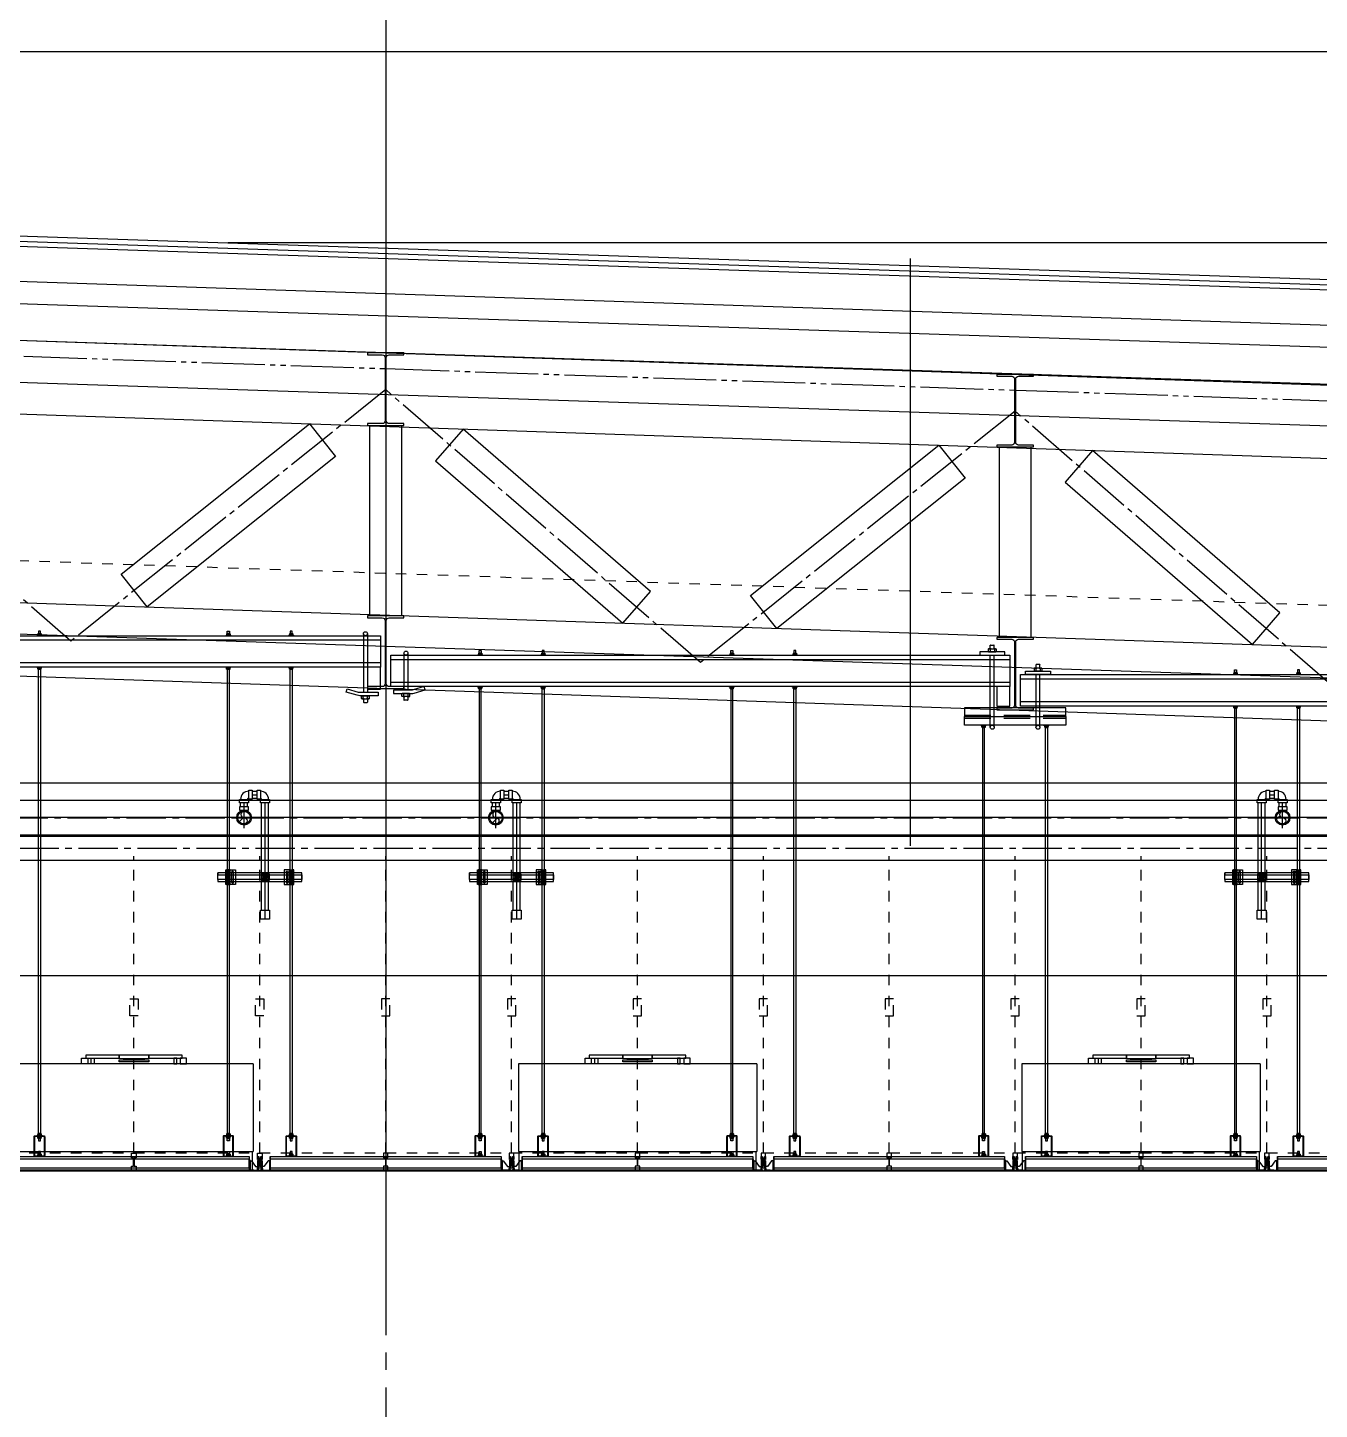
# Model space of a CAD drawing. Header units: millimetres. Extents: x -192235 to 515711, y 45168 to 947868.
# Drawn here: x 173294 to 179450, y 470063 to 476651 of the extents above; entities that cross this region are included whole.
import ezdxf

# ---------------------------------------------------------------- set-up
doc = ezdxf.new("R2010")
doc.units = ezdxf.units.MM
doc.header["$LTSCALE"] = 1000
doc.header["$PDMODE"] = 1
for name, pattern in [('CENTER2', [1.125, 0.75, -0.125, 0.125, -0.125]), ('HIDDEN', [0.375, 0.25, -0.125]), ('HIDDEN2', [4.7625, 3.175, -1.5875]), ('TPH12-SEC-@20-1$0$CENTERK0', [0.65, 0.5, -0.05, 0.05, -0.05]), ('TPH12-SEC-@20-1$0$CENTERK5', [6.916, 6.667, -0.083, 0.083, -0.083]), ('TPH12-SEC-@20-1$0$DOTK1', [0.1, 0.05, -0.05]), ('TPH12-SEC-@20-1$0$PHANTOMK1', [1.415, 1, -0.083, 0.083, -0.083, 0.083, -0.083]), ('YCD-Xfa-Sec-24$0$HIDDEN', [0.375, 0.25, -0.125]), ('YCD-Xfa-Sec-24$0$HIDDEN2', [0.1875, 0.125, -0.0625])]:
    doc.linetypes.add(name, pattern=pattern)
for name, color, linetype in [('FS-LINE', 10, 'Continuous'), ('TPH12-SEC-@20-1$0$$FFU', 252, 'TPH12-SEC-@20-1$0$DOTK1'), ('TPH12-SEC-@20-1$0$H-SIN', 252, 'TPH12-SEC-@20-1$0$CENTERK5'), ('TPH12-SEC-@20-1$0$MEJI', 252, 'Continuous'), ('TPH12-SEC-@20-1$0$SIAGE1', 252, 'Continuous'), ('TPH12-SEC-@20-1$0$STEEL2', 252, 'Continuous'), ('TPH12-SEC-@20-1$0$STEEL3', 252, 'Continuous'), ('TPH12-SEC-@20-1$0$SUGATA3', 252, 'Continuous'), ('YCD-Xfa-Sec-24$0$A-C-Ceil-Hand_3-8', 2, 'Continuous'), ('YCD-Xfa-Sec-24$0$A-C-Ceiling Grid', 15, 'Continuous'), ('YCD-Xfa-Sec-24$0$Ceil-Sup-150', 3, 'Continuous'), ('YCD-Xfa-Sec-24$0$Ceil-Sup-P1001', 3, 'Continuous'), ('YCD-Xfa-Sec-24$0$FFU', 145, 'Continuous'), ('YFM1P-短$0$M-FOUN', 252, 'Continuous')]:
    doc.layers.add(name, color=color, linetype=linetype)

# ---------------------------------------------------------------- blocks, each defined once
blk = doc.blocks.new('TPH12-SEC-@20-1')
at = {"layer": 'DEFPOINTS'}
for p, q in [((190000, 474600), (145000, 476100)), ((190000, 474400), (145000, 475900)), ((177500, 475550), (177500, 472750)), ((190000, 473200), (145000, 474700))]:
    blk.add_line(p, q, dxfattribs=at)
at = {"layer": 'TPH12-SEC-@20-1$0$$FFU'}
for p, q in [((160356.8, 474550.1), (189656.8, 473550.1)), ((173800, 471285), (173800, 472700)), ((174400, 471285), (174400, 472700)), ((175000, 471285), (175000, 472700)), ((175600, 471285), (175600, 472700)), ((176200, 471285), (176200, 472700)), ((176800, 471285), (176800, 472700)), ((177400, 471285), (177400, 472700)), ((178000, 471285), (178000, 472700)), ((178600, 471285), (178600, 472700)), ((179200, 471285), (179200, 472700)), ((189650, 471285), (100350, 471285)), ((189650, 471200), (100350, 471200))]:
    blk.add_line(p, q, dxfattribs=at)
for points in [[(173780, 471940), (173780, 472020), (173780, 472020), (173820, 472020), (173820, 471940)], [(174380, 471940), (174380, 472020), (174380, 472020), (174420, 472020), (174420, 471940)], [(175020, 471940), (175020, 472020), (175020, 472020), (174980, 472020), (174980, 471940)], [(175620, 471940), (175620, 472020), (175620, 472020), (175580, 472020), (175580, 471940)], [(176220, 471940), (176220, 472020), (176220, 472020), (176180, 472020), (176180, 471940)], [(176820, 471940), (176820, 472020), (176820, 472020), (176780, 472020), (176780, 471940)], [(177420, 471940), (177420, 472020), (177420, 472020), (177380, 472020), (177380, 471940)], [(178020, 471940), (178020, 472020), (178020, 472020), (177980, 472020), (177980, 471940)], [(178620, 471940), (178620, 472020), (178620, 472020), (178580, 472020), (178580, 471940)], [(179220, 471940), (179220, 472020), (179220, 472020), (179180, 472020), (179180, 471940)], [(173811, 471203), (173832.5, 471203), (173832.5, 471200), (173767.5, 471200), (173767.5, 471203), (173789, 471203), (173789, 471222), (173798.5, 471222), (173798.5, 471263), (173789, 471263), (173789, 471285), (173811, 471285), (173811, 471263), (173801.5, 471263), (173801.5, 471222), (173811, 471222)], [(174411, 471203), (174432.5, 471203), (174432.5, 471200), (174367.5, 471200), (174367.5, 471203), (174389, 471203), (174389, 471222), (174398.5, 471222), (174398.5, 471263), (174389, 471263), (174389, 471285), (174411, 471285), (174411, 471263), (174401.5, 471263), (174401.5, 471222), (174411, 471222)], [(174989, 471203), (174967.5, 471203), (174967.5, 471200), (175032.5, 471200), (175032.5, 471203), (175011, 471203), (175011, 471222), (175001.5, 471222), (175001.5, 471263), (175011, 471263), (175011, 471285), (174989, 471285), (174989, 471263), (174998.5, 471263), (174998.5, 471222), (174989, 471222)], [(175589, 471203), (175567.5, 471203), (175567.5, 471200), (175632.5, 471200), (175632.5, 471203), (175611, 471203), (175611, 471222), (175601.5, 471222), (175601.5, 471263), (175611, 471263), (175611, 471285), (175589, 471285), (175589, 471263), (175598.5, 471263), (175598.5, 471222), (175589, 471222)], [(176189, 471203), (176167.5, 471203), (176167.5, 471200), (176232.5, 471200), (176232.5, 471203), (176211, 471203), (176211, 471222), (176201.5, 471222), (176201.5, 471263), (176211, 471263), (176211, 471285), (176189, 471285), (176189, 471263), (176198.5, 471263), (176198.5, 471222), (176189, 471222)], [(176789, 471203), (176767.5, 471203), (176767.5, 471200), (176832.5, 471200), (176832.5, 471203), (176811, 471203), (176811, 471222), (176801.5, 471222), (176801.5, 471263), (176811, 471263), (176811, 471285), (176789, 471285), (176789, 471263), (176798.5, 471263), (176798.5, 471222), (176789, 471222)], [(177389, 471203), (177367.5, 471203), (177367.5, 471200), (177432.5, 471200), (177432.5, 471203), (177411, 471203), (177411, 471222), (177401.5, 471222), (177401.5, 471263), (177411, 471263), (177411, 471285), (177389, 471285), (177389, 471263), (177398.5, 471263), (177398.5, 471222), (177389, 471222)], [(177989, 471203), (177967.5, 471203), (177967.5, 471200), (178032.5, 471200), (178032.5, 471203), (178011, 471203), (178011, 471222), (178001.5, 471222), (178001.5, 471263), (178011, 471263), (178011, 471285), (177989, 471285), (177989, 471263), (177998.5, 471263), (177998.5, 471222), (177989, 471222)], [(178589, 471203), (178567.5, 471203), (178567.5, 471200), (178632.5, 471200), (178632.5, 471203), (178611, 471203), (178611, 471222), (178601.5, 471222), (178601.5, 471263), (178611, 471263), (178611, 471285), (178589, 471285), (178589, 471263), (178598.5, 471263), (178598.5, 471222), (178589, 471222)], [(179189, 471203), (179167.5, 471203), (179167.5, 471200), (179232.5, 471200), (179232.5, 471203), (179211, 471203), (179211, 471222), (179201.5, 471222), (179201.5, 471263), (179211, 471263), (179211, 471285), (179189, 471285), (179189, 471263), (179198.5, 471263), (179198.5, 471222), (179189, 471222)]]:
    blk.add_lwpolyline(points, close=True, dxfattribs=at)
at = {"layer": 'TPH12-SEC-@20-1$0$H-SIN'}
for p, q in [((175000, 484000), (175000, 447500)), ((84160.9, 471200), (201769.6, 471200))]:
    blk.add_line(p, q, dxfattribs=at)
at = {"layer": 'TPH12-SEC-@20-1$0$MEJI'}
for p, q in [((193850, 476535), (146950, 476535)), ((193850, 475625), (174250, 475625))]:
    blk.add_line(p, q, dxfattribs=at)
at = {"layer": 'TPH12-SEC-@20-1$0$SIAGE1'}
for p, q in [((145000, 476382.9), (190650, 474861.2)), ((145000, 476277.8), (190461.5, 474762.4))]:
    blk.add_line(p, q, dxfattribs=at)
at = {"layer": 'TPH12-SEC-@20-1$0$STEEL2'}
for points in [[(175087, 475100), (174913, 475100), (174913, 475091), (174984, 475091, -0.414214), (174997, 475078), (174997, 474776, -0.414214), (174984, 474763), (174913, 474763), (174913, 474754), (175087, 474754), (175087, 474763), (175016, 474763, -0.414214), (175003, 474776), (175003, 475078, -0.414214), (175016, 475091), (175087, 475091)], [(178087, 474997.6), (177913, 474997.6), (177913, 474988.6), (177984, 474988.6, -0.414214), (177997, 474975.6), (177997, 474673.6, -0.414214), (177984, 474660.6), (177913, 474660.6), (177913, 474651.6), (178087, 474651.6), (178087, 474660.6), (178016, 474660.6, -0.414214), (178003, 474673.6), (178003, 474975.6, -0.414214), (178016, 474988.6), (178087, 474988.6)], [(175087, 473846), (174913, 473846), (174913, 473837), (174984, 473837, -0.414214), (174997, 473824), (174997, 473522, -0.414214), (174984, 473509), (174913, 473509), (174913, 473500), (175087, 473500), (175087, 473509), (175016, 473509, -0.414214), (175003, 473522), (175003, 473824, -0.414214), (175016, 473837), (175087, 473837)], [(178087, 473743.6), (177913, 473743.6), (177913, 473734.6), (177984, 473734.6, -0.414214), (177997, 473721.6), (177997, 473419.6, -0.414214), (177984, 473406.6), (177913, 473406.6), (177913, 473397.6), (178087, 473397.6), (178087, 473406.6), (178016, 473406.6, -0.414214), (178003, 473419.6), (178003, 473721.6, -0.414214), (178016, 473734.6), (178087, 473734.6)]]:
    blk.add_lwpolyline(points, format="xyb", close=True, dxfattribs=at)
at = {"layer": 'TPH12-SEC-@20-1$0$STEEL3'}
for p, q in [((160350, 475600), (189650, 474600)), ((160350, 475249.8), (189650, 474249.8)), ((160350, 474350.2), (189650, 473350.2)), ((160350, 474000), (189650, 473000))]:
    blk.add_line(p, q, dxfattribs=at)
at = {"layer": 'TPH12-SEC-@20-1$0$STEEL3', "linetype": 'TPH12-SEC-@20-1$0$PHANTOMK1', "ltscale": 0.3}
for p, q in [((172003, 475127.2), (174997, 475025.1)), ((175003, 475024.9), (177997, 474922.7)), ((178003, 474922.5), (180997, 474820.3))]:
    blk.add_line(p, q, dxfattribs=at)
at = {"layer": 'TPH12-SEC-@20-1$0$STEEL3', "linetype": 'TPH12-SEC-@20-1$0$CENTERK0', "ltscale": 0.5}
for p, q in [((173500, 473726.3), (172000, 475027.3)), ((175000, 474924.9), (173500, 473726.3)), ((176500, 473623.9), (175000, 474924.9)), ((178000, 474822.5), (176500, 473623.9)), ((179500, 473521.5), (178000, 474822.5))]:
    blk.add_line(p, q, dxfattribs=at)
at = {"layer": 'TPH12-SEC-@20-1$0$STEEL3'}
for points in [[(173863.8, 473889), (173738.9, 474045.2), (174636.2, 474762.2), (174761.1, 474606)], [(175075, 473846), (174925, 473846), (174925, 474754), (175075, 474754)], [(176131, 473811.6), (176262, 473962.7), (175369, 474737.2), (175238, 474586.1)], [(176863.8, 473786.6), (176738.9, 473942.8), (177636.2, 474659.8), (177761.1, 474503.6)], [(178075, 473743.6), (177925, 473743.6), (177925, 474651.6), (178075, 474651.6)], [(179131, 473709.2), (179262, 473860.3), (178369, 474634.8), (178238, 474483.7)]]:
    blk.add_lwpolyline(points, close=True, dxfattribs=at)
at = {"layer": 'TPH12-SEC-@20-1$0$SUGATA3'}
for p, q in [((145000, 476600), (190650, 475078.3)), ((145000, 476575), (190650, 475053.3)), ((145000, 476550), (190650, 475028.3))]:
    blk.add_line(p, q, dxfattribs=at)
blk = doc.blocks.new('YFM1P-短')
at = {"layer": 'YFM1P-短$0$M-FOUN'}
blk.add_line((190000, 473050), (100000, 473050), dxfattribs=at)
at = {"layer": 'YFM1P-短$0$M-FOUN', "color": 4}
for p, q in [((100000, 472885), (190000, 472885)), ((100000, 472130), (190000, 472130))]:
    blk.add_line(p, q, dxfattribs=at)
at = {"layer": 'YFM1P-短$0$M-FOUN', "color": 1}
blk.add_line((190000, 471200), (100000, 471200), dxfattribs=at)
blk = doc.blocks.new('YCD-Xfa-Sec-24$0$Cap-4')
for p, q in [((1.76, 0), (-1.76, 0)), ((-1.9, -1.31), (-1.9, -0.18)), ((-1.9, -1.31), (-1.9, -0.18)), ((1.76, -1.49), (-1.76, -1.49)), ((1.76, -1.49), (-1.76, -1.49)), ((-1.39, -0.05), (-1.75, -0.05)), ((-1.39, -0.05), (-1.75, -0.05)), ((-1.39, -1.44), (-1.75, -1.44)), ((-1.39, -1.44), (-1.75, -1.44)), ((-1.02, -1.31), (-1.02, -0.18)), ((-1.02, -1.31), (-1.02, -0.18)), ((-0.95, -1.49), (-0.95, -3.09)), ((-0.95, -3.09), (-0.82, -3.22)), ((0.82, -3.22), (-0.82, -3.22)), ((0.53, -0.05), (-0.53, -0.05)), ((0.53, -0.05), (-0.53, -0.05)), ((0.53, -1.44), (-0.53, -1.44)), ((0.53, -1.44), (-0.53, -1.44)), ((0.82, -3.22), (0.95, -3.09)), ((0.95, -1.49), (0.95, -3.09)), ((1.02, -1.31), (1.02, -0.18)), ((1.02, -1.31), (1.02, -0.18)), ((1.39, -0.05), (1.75, -0.05)), ((1.39, -0.05), (1.75, -0.05)), ((1.39, -1.44), (1.75, -1.44)), ((1.39, -1.44), (1.75, -1.44)), ((1.9, -1.31), (1.9, -0.18)), ((1.9, -1.31), (1.9, -0.18))]:
    blk.add_line(p, q)
for centre, radius, start, end in [((-1.6, -0.27), 0.316, 120.56811, 163.207), ((-1.6, -0.27), 0.316, 120.56811, 163.207), ((-1.64, -0.33), 0.303, 111.89653, 149.5654), ((-1.64, -0.33), 0.303, 111.89653, 149.5654), ((-1.64, -1.16), 0.303, 210.4346, 248.10347), ((-1.64, -1.16), 0.303, 210.4346, 248.10347), ((-1.6, -1.22), 0.316, 196.793, 239.43189), ((-1.6, -1.22), 0.316, 196.793, 239.43189), ((-1.6, -1.26), 1.23, 61.78852, 80.11234), ((-1.6, -1.26), 1.23, 61.78852, 80.11234), ((-1.6, -0.23), 1.23, 279.88766, 298.21148), ((-1.6, -0.23), 1.23, 279.88766, 298.21148), ((-0.43, -1.46), 1.41, 94.15324, 114.87611), ((-0.43, -1.46), 1.41, 94.15324, 114.87611), ((-0.43, -0.03), 1.41, 245.12389, 265.84676), ((-0.43, -0.03), 1.41, 245.12389, 265.84676), ((0.43, -1.46), 1.41, 65.12389, 85.84676), ((0.43, -1.46), 1.41, 65.12389, 85.84676), ((0.43, -0.03), 1.41, 274.15324, 294.87611), ((0.43, -0.03), 1.41, 274.15324, 294.87611), ((1.6, -1.26), 1.23, 99.88766, 118.21148), ((1.6, -1.26), 1.23, 99.88766, 118.21148), ((1.6, -0.23), 1.23, 241.78852, 260.11234), ((1.6, -0.23), 1.23, 241.78852, 260.11234), ((1.64, -0.33), 0.303, 30.4346, 68.10347), ((1.64, -0.33), 0.303, 30.4346, 68.10347), ((1.64, -1.16), 0.303, 291.89653, 329.5654), ((1.64, -1.16), 0.303, 291.89653, 329.5654), ((1.6, -0.27), 0.316, 16.793, 59.43189), ((1.6, -0.27), 0.316, 16.793, 59.43189), ((1.6, -1.22), 0.316, 300.56811, 343.207), ((1.6, -1.22), 0.316, 300.56811, 343.207)]:
    blk.add_arc(centre, radius, start, end)
blk = doc.blocks.new('YCD-Xfa-Sec-24$0$cg-1')
blk.add_lwpolyline([(0, 68), (0, 0), (1100, 0), (1100, 2.8), (0, 2.8), (0, 15.2), (1100, 15.2), (1100, 55.7), (0, 55.7), (0, 68), (1100, 68), (1100, 0)])
blk = doc.blocks.new('YCD-Xfa-Sec-24$0$Ceil-4T')
for p, q in [((0.45, 5.1), (0, 5.1)), ((0, 5.1), (0, 0)), ((2.2, 0.33), (0, 0.33)), ((0, 0.25), (2.2, 0.25)), ((2.2, 0), (0, 0)), ((0.45, 4.8), (0.45, 5.1)), ((0.45, 4.8), (0.45, 0.33)), ((0.45, 4.8), (1.05, 4.8)), ((0.6, 0.33), (2.2, 0.33)), ((1.05, 4.8), (3, 2.05)), ((3, 2.05), (3.95, 2.05)), ((3.95, 1.55), (3.75, 0.88)), ((3.75, 0.88), (3.95, 0.88)), ((3.75, 0.88), (3.75, 0.25)), ((3.95, 4.8), (3.95, 0.3)), ((3.95, 0.88), (3.95, 1.55)), ((3.95, 0.88), (3.95, 0.45)), ((4.3, 5.1), (4.25, 5.1)), ((5.75, 5.1), (5.7, 5.1)), ((6.05, 4.8), (6.05, 0.3)), ((7, 2.05), (6.05, 2.05)), ((6.05, 1.55), (6.25, 0.88)), ((6.05, 0.88), (6.05, 1.55)), ((6.25, 0.88), (6.05, 0.88)), ((6.05, 0.88), (6.05, 0.45)), ((6.25, 0.88), (6.25, 0.25)), ((8.95, 4.8), (7, 2.05)), ((7.8, 0.33), (10, 0.33)), ((10, 0.25), (7.8, 0.25)), ((10, 0), (7.8, 0)), ((9.55, 4.8), (8.95, 4.8)), ((9.55, 5.1), (10, 5.1)), ((9.55, 4.8), (9.55, 5.1)), ((9.55, 4.8), (9.55, 0.28)), ((10, 5.1), (10, 0))]:
    blk.add_line(p, q)
for points in [[(5.58, 0.1), (5.54, 0.1, -0.414214), (5.5, 0.14), (5.5, 0.58, -0.414214), (5.52, 0.6), (5.82, 0.6, 0.414214), (5.84, 0.62), (5.84, 1.2, 0.414214), (5.74, 1.3), (4.26, 1.3, 0.414214), (4.16, 1.2), (4.16, 0.62, 0.414214), (4.18, 0.6), (4.48, 0.6, -0.414214), (4.5, 0.58), (4.5, 0.14, -0.414214), (4.46, 0.1), (4.42, 0.1, 0.414214), (4.4, 0.08), (4.4, 0.04, -0.414214), (4.36, 0), (2.24, 0, -0.414214), (2.2, 0.04), (2.2, 0.25), (2.2, 0.28, -0.414214), (2.25, 0.33), (2.27, 0.33, -0.414214), (2.32, 0.28), (2.32, 0.27, 0.414214), (2.34, 0.25), (3.87, 0.25, 0.414214), (3.97, 0.35), (3.97, 1.48, -0.414214), (3.99, 1.5), (4.2, 1.5, 0.414214), (4.3, 1.6), (4.3, 5.4, 0.414214), (4.2, 5.5), (3.96, 5.5, -0.414214), (3.94, 5.52), (3.94, 6.76, -0.414214), (3.98, 6.8), (4.46, 6.8, -0.414214), (4.5, 6.76), (4.5, 6.42, -0.414214), (4.48, 6.4), (4.18, 6.4, 0.414214), (4.16, 6.38), (4.16, 5.8, 0.414214), (4.26, 5.7), (5.74, 5.7, 0.414214), (5.84, 5.8), (5.84, 6.38, 0.414214), (5.82, 6.4), (5.52, 6.4, -0.414214), (5.5, 6.42), (5.5, 6.76, -0.414214), (5.54, 6.8), (6.02, 6.8, -0.414214), (6.06, 6.76), (6.06, 5.52, -0.414214), (6.04, 5.5), (5.8, 5.5, 0.414214), (5.7, 5.4), (5.7, 1.6, 0.414214), (5.8, 1.5), (6.01, 1.5, -0.414214), (6.03, 1.48), (6.03, 0.35, 0.414214), (6.13, 0.25), (7.66, 0.25, 0.414214), (7.68, 0.27), (7.68, 0.28, -0.414214), (7.73, 0.33), (7.75, 0.33, -0.414214), (7.8, 0.28), (7.8, 0.25), (7.8, 0.04, -0.414214), (7.76, 0), (5.64, 0, -0.414214), (5.6, 0.04), (5.6, 0.08, 0.414214)], [(4.52, 5.5, 0.414214), (4.42, 5.4), (4.42, 5.2, 0.414214), (4.52, 5.1), (5.48, 5.1, 0.414214), (5.58, 5.2), (5.58, 5.4, 0.414214), (5.48, 5.5)], [(5.58, 3.24, -0.684718), (5.41, 3.17, 0.441058), (4.59, 3.17, -0.684718), (4.42, 3.24), (4.42, 4.38), (4.42, 4.8, -0.414214), (4.52, 4.9), (5.48, 4.9, -0.414214), (5.58, 4.8), (5.58, 4.38)], [(5, 1.5), (5.48, 1.5, 0.414214), (5.58, 1.6), (5.58, 2.36, 0.684718), (5.41, 2.43, -0.441058), (4.59, 2.43, 0.684718), (4.42, 2.36), (4.42, 1.6, 0.414214), (4.52, 1.5)]]:
    blk.add_lwpolyline(points, format="xyb", close=True)
blk.add_circle((5, 2.8), 0.375)
for centre, radius, start, end in [((3.75, 0.45), 0.2, 270, 0), ((4.25, 4.8), 0.3, 90, 180), ((5.75, 4.8), 0.3, 0, 90), ((6.25, 0.45), 0.2, 180, 270)]:
    blk.add_arc(centre, radius, start, end)
for p in [(2.2, 0), (2.2, 0), (2.2, 0), (2.2, 0), (2.2, 0), (2.2, 0), (2.2, 0), (2.2, 0), (2.2, 0), (2.2, 0), (2.2, 0), (2.2, 0), (2.2, 0), (2.2, 0), (2.2, 0), (2.2, 0), (2.2, 0), (3.95, 0.35), (3.97, 0.41), (4.16, 0.64), (4.54, 5.1), (4.56, 4.9), (4.58, 5.1), (5.84, 0.65), (5.85, 0.67), (6.03, 0.41), (6.05, 0.35), (7.8, 0)]:
    blk.add_point(p)
blk = doc.blocks.new('YCD-Xfa-Sec-24$0$FFU-120x120x55')
for p, q in [((-56.8, 50.8), (-56.8, 9)), ((56.8, 50.8), (-56.8, 50.8)), ((56.8, 50.8), (56.8, 9)), ((-56.8, 9), (56.8, 9)), ((-56.5, 0), (-56.5, 9)), ((56.5, 0), (56.5, 9)), ((-56.5, 0), (56.5, 0))]:
    blk.add_line(p, q)
for points in [[(-22.03, 50.8), (-25, 50.8), (-25, 53.5), (-22.03, 53.5), (-22.03, 51.04)], [(-19, 50.8), (-20.35, 50.8), (-20.35, 53.5), (-19, 53.5), (-19, 51.04)], [(19, 50.8), (20.35, 50.8), (20.35, 53.5), (19, 53.5), (19, 50.95)], [(22.03, 50.8), (25, 50.8), (25, 53.5), (22.03, 53.5), (22.03, 50.95)], [(-7, 51.8), (-7, 52.7), (7, 52.7), (7, 51.8)]]:
    blk.add_lwpolyline(points, close=True)
for points in [[(-7, 54.87, 0.414214), (-7.13, 55), (-23, 55), (-23, 53.5), (-7.13, 53.5, 0.414214), (-7, 53.63)], [(6.87, 53.49, 0.396463), (7, 53.63), (7, 54.87, 0.414214), (6.87, 55), (-6.87, 55, 0.414214), (-7, 54.87), (-7, 53.63, 0.396539), (-6.87, 53.49, 0.029282)], [(7.13, 53.5), (23, 53.5), (23, 55), (7.13, 55, 0.414214), (7, 54.87), (7, 53.63, 0.414214)]]:
    blk.add_lwpolyline(points, format="xyb", close=True)
blk = doc.blocks.new('YCD-Xfa-Sec-24$0$Cap-3')
for p, q in [((-8, 2.8), (-11, 2)), ((-11, 2), (-11, 0)), ((-11, 2), (11, 2)), ((-11, 0), (11, 0)), ((-8, 9.2), (-8, 2.8)), ((0, 10), (-6, 10)), ((-4, 9.2), (-4, 2.8)), ((6, 10), (0, 10)), ((4, 2.8), (4, 9.2)), ((8, 9.2), (8, 2.8)), ((8, 2.8), (11, 2)), ((11, 2), (11, 0))]:
    blk.add_line(p, q)
for centre, radius, start, end in [((-6, 7.1), 2.9, 46.39718, 133.60282), ((-6, 4.9), 2.9, 226.39718, 313.60282), ((0, -0.4), 10.4, 67.38014, 112.61986), ((0, 12.4), 10.4, 247.38014, 292.61986), ((6, 7.1), 2.9, 46.39718, 133.60282), ((6, 4.9), 2.9, 226.39718, 313.60282)]:
    blk.add_arc(centre, radius, start, end)
blk = doc.blocks.new('YCD-Xfa-Sec-24')
at = {"layer": 'YCD-Xfa-Sec-24$0$A-C-Ceil-Hand_3-8', "elevation": 0}
for points in [[(535445.2, 403773.7), (535454.8, 403773.7), (535454.8, 403761.7), (535445.2, 403761.7)], [(535754.8, 403773.7), (535745.2, 403773.7), (535745.2, 403761.7), (535754.8, 403761.7)], [(536645.2, 403773.7), (536654.8, 403773.7), (536654.8, 403761.7), (536645.2, 403761.7)], [(533045.2, 403681), (533054.8, 403681), (533054.8, 403669), (533045.2, 403669)], [(533354.8, 403681), (533345.2, 403681), (533345.2, 403669), (533354.8, 403669)], [(534245.2, 403681), (534254.8, 403681), (534254.8, 403669), (534245.2, 403669)], [(534554.8, 403681), (534545.2, 403681), (534545.2, 403669), (534554.8, 403669)], [(530645.2, 403588.3), (530654.8, 403588.3), (530654.8, 403576.3), (530645.2, 403576.3)], [(530954.8, 403588.3), (530945.2, 403588.3), (530945.2, 403576.3), (530954.8, 403576.3)], [(535445.2, 401378), (535454.8, 401378), (535454.8, 403591.7), (535445.2, 403591.7)], [(535754.8, 401378), (535745.2, 401378), (535745.2, 403591.7), (535754.8, 403591.7)], [(536645.2, 401378), (536654.8, 401378), (536654.8, 403591.7), (536645.2, 403591.7)], [(533045.2, 401378), (533054.8, 401378), (533054.8, 403499), (533045.2, 403499)], [(533354.8, 401378), (533345.2, 401378), (533345.2, 403499), (533354.8, 403499)], [(534245.2, 401378), (534254.8, 401378), (534254.8, 403499), (534245.2, 403499)], [(534554.8, 401378), (534545.2, 401378), (534545.2, 403499), (534554.8, 403499)], [(530645.2, 401378), (530654.8, 401378), (530654.8, 403406.3), (530645.2, 403406.3)], [(530954.8, 401378), (530945.2, 401378), (530945.2, 403406.3), (530954.8, 403406.3)], [(531845.2, 401378), (531854.8, 401378), (531854.8, 403314.8), (531845.2, 403314.8)], [(532154.8, 401378), (532145.2, 401378), (532145.2, 403314.8), (532154.8, 403314.8)], [(530654.8, 401343), (530645.2, 401343), (530645.2, 401355), (530654.8, 401355)], [(530945.2, 401343), (530954.8, 401343), (530954.8, 401355), (530945.2, 401355)], [(531854.8, 401343), (531845.2, 401343), (531845.2, 401355), (531854.8, 401355)], [(532145.2, 401343), (532154.8, 401343), (532154.8, 401355), (532145.2, 401355)], [(533054.8, 401343), (533045.2, 401343), (533045.2, 401355), (533054.8, 401355)], [(533345.2, 401343), (533354.8, 401343), (533354.8, 401355), (533345.2, 401355)], [(534254.8, 401343), (534245.2, 401343), (534245.2, 401355), (534254.8, 401355)], [(534545.2, 401343), (534554.8, 401343), (534554.8, 401355), (534545.2, 401355)], [(535454.8, 401343), (535445.2, 401343), (535445.2, 401355), (535454.8, 401355)], [(535745.2, 401343), (535754.8, 401343), (535754.8, 401355), (535745.2, 401355)], [(536654.8, 401343), (536645.2, 401343), (536645.2, 401355), (536654.8, 401355)], [(530654.8, 401281), (530645.2, 401281), (530645.2, 401293), (530654.8, 401293)], [(530945.2, 401281), (530954.8, 401281), (530954.8, 401293), (530945.2, 401293)], [(531854.8, 401281), (531845.2, 401281), (531845.2, 401293), (531854.8, 401293)], [(532145.2, 401281), (532154.8, 401281), (532154.8, 401293), (532145.2, 401293)], [(533054.8, 401281), (533045.2, 401281), (533045.2, 401293), (533054.8, 401293)], [(533345.2, 401281), (533354.8, 401281), (533354.8, 401293), (533345.2, 401293)], [(534254.8, 401281), (534245.2, 401281), (534245.2, 401293), (534254.8, 401293)], [(534545.2, 401281), (534554.8, 401281), (534554.8, 401293), (534545.2, 401293)], [(535454.8, 401281), (535445.2, 401281), (535445.2, 401293), (535454.8, 401293)], [(535745.2, 401281), (535754.8, 401281), (535754.8, 401293), (535745.2, 401293)], [(536654.8, 401281), (536645.2, 401281), (536645.2, 401293), (536654.8, 401293)]]:
    blk.add_lwpolyline(points, close=True, dxfattribs=at)
for points in [[(530625, 401363), (530625, 401273, 0.414214), (530630, 401268), (530670, 401268, 0.414214), (530675, 401273), (530675, 401363, 0.414214), (530670, 401368), (530630, 401368, 0.414214)], [(530628, 401363), (530628, 401273, 0.414214), (530630, 401271), (530670, 401271, 0.414214), (530672, 401273), (530672, 401363, 0.414214), (530670, 401365), (530630, 401365, 0.414214)], [(530975, 401363), (530975, 401273, -0.414214), (530970, 401268), (530930, 401268, -0.414214), (530925, 401273), (530925, 401363, -0.414214), (530930, 401368), (530970, 401368, -0.414214)], [(530972, 401363), (530972, 401273, -0.414214), (530970, 401271), (530930, 401271, -0.414214), (530928, 401273), (530928, 401363, -0.414214), (530930, 401365), (530970, 401365, -0.414214)], [(531825, 401363), (531825, 401273, 0.414214), (531830, 401268), (531870, 401268, 0.414214), (531875, 401273), (531875, 401363, 0.414214), (531870, 401368), (531830, 401368, 0.414214)], [(531828, 401363), (531828, 401273, 0.414214), (531830, 401271), (531870, 401271, 0.414214), (531872, 401273), (531872, 401363, 0.414214), (531870, 401365), (531830, 401365, 0.414214)], [(532175, 401363), (532175, 401273, -0.414214), (532170, 401268), (532130, 401268, -0.414214), (532125, 401273), (532125, 401363, -0.414214), (532130, 401368), (532170, 401368, -0.414214)], [(532172, 401363), (532172, 401273, -0.414214), (532170, 401271), (532130, 401271, -0.414214), (532128, 401273), (532128, 401363, -0.414214), (532130, 401365), (532170, 401365, -0.414214)], [(533025, 401363), (533025, 401273, 0.414214), (533030, 401268), (533070, 401268, 0.414214), (533075, 401273), (533075, 401363, 0.414214), (533070, 401368), (533030, 401368, 0.414214)], [(533028, 401363), (533028, 401273, 0.414214), (533030, 401271), (533070, 401271, 0.414214), (533072, 401273), (533072, 401363, 0.414214), (533070, 401365), (533030, 401365, 0.414214)], [(533375, 401363), (533375, 401273, -0.414214), (533370, 401268), (533330, 401268, -0.414214), (533325, 401273), (533325, 401363, -0.414214), (533330, 401368), (533370, 401368, -0.414214)], [(533372, 401363), (533372, 401273, -0.414214), (533370, 401271), (533330, 401271, -0.414214), (533328, 401273), (533328, 401363, -0.414214), (533330, 401365), (533370, 401365, -0.414214)], [(534225, 401363), (534225, 401273, 0.414214), (534230, 401268), (534270, 401268, 0.414214), (534275, 401273), (534275, 401363, 0.414214), (534270, 401368), (534230, 401368, 0.414214)], [(534228, 401363), (534228, 401273, 0.414214), (534230, 401271), (534270, 401271, 0.414214), (534272, 401273), (534272, 401363, 0.414214), (534270, 401365), (534230, 401365, 0.414214)], [(534575, 401363), (534575, 401273, -0.414214), (534570, 401268), (534530, 401268, -0.414214), (534525, 401273), (534525, 401363, -0.414214), (534530, 401368), (534570, 401368, -0.414214)], [(534572, 401363), (534572, 401273, -0.414214), (534570, 401271), (534530, 401271, -0.414214), (534528, 401273), (534528, 401363, -0.414214), (534530, 401365), (534570, 401365, -0.414214)], [(535425, 401363), (535425, 401273, 0.414214), (535430, 401268), (535470, 401268, 0.414214), (535475, 401273), (535475, 401363, 0.414214), (535470, 401368), (535430, 401368, 0.414214)], [(535428, 401363), (535428, 401273, 0.414214), (535430, 401271), (535470, 401271, 0.414214), (535472, 401273), (535472, 401363, 0.414214), (535470, 401365), (535430, 401365, 0.414214)], [(535775, 401363), (535775, 401273, -0.414214), (535770, 401268), (535730, 401268, -0.414214), (535725, 401273), (535725, 401363, -0.414214), (535730, 401368), (535770, 401368, -0.414214)], [(535772, 401363), (535772, 401273, -0.414214), (535770, 401271), (535730, 401271, -0.414214), (535728, 401273), (535728, 401363, -0.414214), (535730, 401365), (535770, 401365, -0.414214)], [(536625, 401363), (536625, 401273, 0.414214), (536630, 401268), (536670, 401268, 0.414214), (536675, 401273), (536675, 401363, 0.414214), (536670, 401368), (536630, 401368, 0.414214)], [(536628, 401363), (536628, 401273, 0.414214), (536630, 401271), (536670, 401271, 0.414214), (536672, 401273), (536672, 401363, 0.414214), (536670, 401365), (536630, 401365, 0.414214)]]:
    blk.add_lwpolyline(points, format="xyb", close=True, dxfattribs=at)
at = {"layer": 'YCD-Xfa-Sec-24$0$Ceil-Sup-150'}
for p, q in [((535087, 403761.2), (535087, 403481.8)), ((535106.1, 403761.2), (535106.1, 403481.8)), ((532099.5, 403315.3), (532099.5, 403659)), ((532118.6, 403315.3), (532118.6, 403659)), ((534894, 403668.5), (534894, 403492)), ((534913, 403668.5), (534913, 403492)), ((531881.5, 403315.3), (531881.5, 403566.3)), ((531900.5, 403315.3), (531900.5, 403566.3))]:
    blk.add_line(p, q, dxfattribs=at)
for points in [[(537975, 403751.7), (535025, 403751.7), (535025, 403601.7), (537975, 403601.7)], [(537975, 403731.7), (535025, 403731.7), (535025, 403621.7), (537975, 403621.7)], [(534975, 403659), (532025, 403659), (532025, 403509), (534975, 403509)], [(534975, 403639), (532025, 403639), (532025, 403529), (534975, 403529)], [(532169, 403659), (532049, 403659), (532049, 403675), (532169, 403675)], [(531975, 403566.3), (529025, 403566.3), (529025, 403416.3), (531975, 403416.3)], [(531831, 403566.3), (531951, 403566.3), (531951, 403582.3), (531831, 403582.3)], [(535025, 403601.7), (535087, 403601.7), (535087, 403496.8), (535025, 403496.8)], [(531975, 403546.3), (529025, 403546.3), (529025, 403436.3), (531975, 403436.3)], [(532025, 403509), (532087, 403509), (532087, 403416.3), (532025, 403416.3)]]:
    blk.add_lwpolyline(points, close=True, dxfattribs=at)
for points in [[(534877.4, 403476, -0.072199), (534864.3, 403477.9), (534811.4, 403493.6), (534816, 403508.9), (534868.8, 403493.2, 0.072199), (534877.4, 403492), (534963.5, 403492), (534963.5, 403476)], [(535122.6, 403465.8, 0.072199), (535135.7, 403467.7), (535188.6, 403483.3), (535184, 403498.7), (535131.2, 403483, -0.072199), (535122.6, 403481.8), (535036.5, 403481.8), (535036.5, 403465.8)]]:
    blk.add_lwpolyline(points, format="xyb", close=True, dxfattribs=at)
for centre, start, end in [((535096.5, 403761.2), 0, 180), ((534903.5, 403668.5), 0, 180), ((531891, 403315.3), 180, 0), ((532109, 403315.3), 180, 0)]:
    blk.add_arc(centre, 9.53, start, end, dxfattribs=at)
at = {"layer": 'YCD-Xfa-Sec-24$0$Ceil-Sup-150', "linetype": 'YCD-Xfa-Sec-24$0$HIDDEN', "ltscale": 0.01}
for centre, start, end in [((535096.5, 403761.2), 180, 0), ((534903.5, 403668.5), 180, 0), ((531891, 403315.3), 0, 180), ((532109, 403315.3), 0, 180)]:
    blk.add_arc(centre, 9.53, start, end, dxfattribs=at)
at = {"layer": 'YCD-Xfa-Sec-24$0$Ceil-Sup-P1001', "linetype": 'YCD-Xfa-Sec-24$0$HIDDEN2'}
for p, q in [((532241.4, 403373.2), (531758.6, 403373.2)), ((532241.4, 403358.9), (531758.6, 403358.9))]:
    blk.add_line(p, q, dxfattribs=at)
at = {"layer": 'YCD-Xfa-Sec-24$0$Ceil-Sup-P1001'}
for points in [[(532241.4, 403366.1), (531758.6, 403366.1), (531758.6, 403407.3), (532241.4, 403407.3)], [(532241.4, 403366.1), (531758.6, 403366.1), (531758.6, 403324.8), (532241.4, 403324.8)]]:
    blk.add_lwpolyline(points, close=True, dxfattribs=at)
at = {"layer": 'YCD-Xfa-Sec-24$0$A-C-Ceil-Hand_3-8'}
for p in [(535450, 403751.7), (536650, 403751.7), (533050, 403659), (534250, 403659), (530650, 403566.3), (530650, 401368, 0), (531850, 401368, 0), (533050, 401368, 0), (534250, 401368, 0), (535450, 401368, 0), (536650, 401368, 0), (530650, 401271, 0), (531850, 401271, 0), (533050, 401271, 0), (534250, 401271, 0), (535450, 401271, 0), (536650, 401271, 0)]:
    blk.add_blockref('YCD-Xfa-Sec-24$0$Cap-3', p, dxfattribs=at)
at = {"layer": 'YCD-Xfa-Sec-24$0$A-C-Ceil-Hand_3-8', "xscale": -1}
for p in [(535750, 403751.7), (533350, 403659), (534550, 403659), (530950, 403566.3), (530950, 401368, 0), (532150, 401368, 0), (533350, 401368, 0), (534550, 401368, 0), (535750, 401368, 0), (530950, 401271, 0), (532150, 401271, 0), (533350, 401271, 0), (534550, 401271, 0), (535750, 401271, 0)]:
    blk.add_blockref('YCD-Xfa-Sec-24$0$Cap-3', p, dxfattribs=at)
at = {"layer": 'YCD-Xfa-Sec-24$0$A-C-Ceil-Hand_3-8', "rotation": 180}
for p in [(535450, 403601.7), (536650, 403601.7), (533050, 403509), (534250, 403509), (530650, 403416.3), (531850, 403324.8), (530650, 401365, 0), (531850, 401365, 0), (533050, 401365, 0), (534250, 401365, 0), (535450, 401365, 0), (536650, 401365, 0)]:
    blk.add_blockref('YCD-Xfa-Sec-24$0$Cap-3', p, dxfattribs=at)
at = {"layer": 'YCD-Xfa-Sec-24$0$A-C-Ceil-Hand_3-8', "xscale": -1, "rotation": 180}
for p in [(535750, 403601.7), (533350, 403509), (534550, 403509), (530950, 403416.3), (532150, 403324.8), (530950, 401365, 0), (532150, 401365, 0), (533350, 401365, 0), (534550, 401365, 0), (535750, 401365, 0)]:
    blk.add_blockref('YCD-Xfa-Sec-24$0$Cap-3', p, dxfattribs=at)
at = {"layer": 'YCD-Xfa-Sec-24$0$A-C-Ceiling Grid', "xscale": -1}
for p in [(530750, 401200, 0), (531950, 401200, 0), (533150, 401200, 0), (534350, 401200, 0), (535550, 401200, 0), (536750, 401200, 0)]:
    blk.add_blockref('YCD-Xfa-Sec-24$0$cg-1', p, dxfattribs=at)
at = {"layer": 'YCD-Xfa-Sec-24$0$A-C-Ceiling Grid', "xscale": -10, "yscale": 10, "zscale": 10}
for p in [(530850, 401200, 0), (532050, 401200, 0), (533250, 401200, 0), (534450, 401200, 0), (535650, 401200, 0)]:
    blk.add_blockref('YCD-Xfa-Sec-24$0$Ceil-4T', p, dxfattribs=at)
at = {"layer": 'YCD-Xfa-Sec-24$0$Ceil-Sup-150', "yscale": 10, "zscale": 10, "rotation": 180}
for p, xscale in [((532109, 403675), -10), ((531891, 403582.3), 10)]:
    blk.add_blockref('YCD-Xfa-Sec-24$0$Cap-4', p, dxfattribs=dict(at, xscale=xscale))
at = {"layer": 'YCD-Xfa-Sec-24$0$Ceil-Sup-150', "yscale": 10, "zscale": 10}
for p, xscale in [((534903.5, 403476), -10), ((535096.5, 403465.8), 10)]:
    blk.add_blockref('YCD-Xfa-Sec-24$0$Cap-4', p, dxfattribs=dict(at, xscale=xscale))
at = {"layer": 'YCD-Xfa-Sec-24$0$FFU', "xscale": -10, "yscale": 10, "zscale": 10}
for p in [(531399.6, 401202.5, 0), (533799.6, 401202.5, 0), (536199.6, 401202.5, 0)]:
    blk.add_blockref('YCD-Xfa-Sec-24$0$FFU-120x120x55', p, dxfattribs=at)
blk = doc.blocks.new('FS-90-25A')
at = {"layer": 'FS-LINE'}
for points in [[(2.15, -1.6), (-2.15, -1.6), (-2.15, 0), (2.15, 0)], [(-2.21, -1.66), (-2.21, -5.96), (-3.81, -5.96), (-3.81, -1.66)]]:
    blk.add_lwpolyline(points, close=True, dxfattribs=at)
for radius in [0.54, 3.88]:
    blk.add_arc((-2.21, -1.6), radius, 270, 0, dxfattribs=at)
blk = doc.blocks.new('L30-SP-TD-50x25-ld48.41375')
at = {"layer": 'FS-LINE'}
h = blk.add_hatch(dxfattribs=at)
h.set_pattern_fill('ANSI31', color=1, scale=1.5, style=0)
h.set_pattern_definition([(45, (-11249.6674, 12496.2735), (-3.367596, 3.367596), [])])
edge = h.paths.add_edge_path()
edge.add_arc((-7672.5, 18898.41), 3.02, 90, 270)
edge.add_arc((-7672.5, 18896.91), 1.51, 270, 450)
edge.add_arc((-7672.5, 18899.92), 1.51, 90, 270, ccw=False)
for p, q in [((-7678.69, 18911.02), (-7676.31, 18911.02)), ((-7678.69, 18907.68), (-7676.31, 18907.68)), ((-7684.17, 18854.25), (-7684.17, 18905.54)), ((-7680.83, 18854.25), (-7680.83, 18905.54)), ((-7674.17, 18901.94), (-7674.47, 18901.3)), ((-7674.17, 18903.54), (-7674.17, 18905.54)), ((-7670.83, 18903.54), (-7670.83, 18905.54)), ((-7670.83, 18901.94), (-7670.53, 18901.3)), ((-7695, 18873.56), (-7695, 18866.56)), ((-7683.35, 18869.5), (-7683.35, 18870.63)), ((-7682.9, 18870.81), (-7683.3, 18870.81)), ((-7683.3, 18870.44), (-7682.9, 18870.44)), ((-7683.3, 18869.69), (-7682.9, 18869.69)), ((-7682.9, 18869.31), (-7683.3, 18869.31)), ((-7682.9, 18870.81), (-7682.85, 18870.91)), ((-7682.9, 18869.31), (-7682.85, 18869.21)), ((-7682.85, 18869.21), (-7682.85, 18870.91)), ((-7682.85, 18870.91), (-7682.75, 18870.91)), ((-7682.75, 18869.21), (-7682.85, 18869.21)), ((-7682.75, 18870.91), (-7682.75, 18869.21)), ((-7682.25, 18869.21), (-7682.25, 18870.91)), ((-7682.25, 18870.91), (-7682.15, 18870.91)), ((-7682.15, 18869.21), (-7682.25, 18869.21)), ((-7682.15, 18870.91), (-7682.15, 18869.21)), ((-7682.1, 18870.81), (-7682.15, 18870.91)), ((-7682.1, 18869.31), (-7682.15, 18869.21)), ((-7682.1, 18870.81), (-7681.7, 18870.81)), ((-7681.7, 18870.44), (-7682.1, 18870.44)), ((-7681.7, 18869.69), (-7682.1, 18869.69)), ((-7682.1, 18869.31), (-7681.7, 18869.31)), ((-7681.65, 18870.63), (-7681.65, 18869.5)), ((-7665, 18873.56), (-7665, 18866.56))]:
    blk.add_line(p, q, dxfattribs=at)
at = {"layer": 'FS-LINE', "color": 1, "linetype": 'CENTER2', "ltscale": 0.1}
for p, q in [((-7678.69, 18909.35), (-7676.31, 18909.35)), ((-7682.5, 18850), (-7682.5, 18905.54))]:
    blk.add_line(p, q, dxfattribs=at)
at = {"layer": 'FS-LINE', "color": 1, "linetype": 'CENTER2', "ltscale": 0.01}
blk.add_line((-7672.5, 18903.43), (-7672.5, 18905.54), dxfattribs=at)
at = {"layer": 'FS-LINE', "color": 1, "linetype": 'CENTER2', "ltscale": 0.05}
for p, q in [((-7672.5, 18893.4), (-7672.5, 18903.43)), ((-7677.52, 18898.41), (-7667.48, 18898.41))]:
    blk.add_line(p, q, dxfattribs=at)
at = {"layer": 'FS-LINE'}
for points in [[(-7672.5, 18901.43, 1), (-7672.5, 18898.41, -1), (-7672.5, 18895.4, -1)], [(-7692.7, 18872.46), (-7692.7, 18867.66, -1), (-7693.3, 18867.66), (-7693.3, 18872.46, -1)], [(-7667.3, 18872.46), (-7667.3, 18867.66, 1), (-7666.7, 18867.66), (-7666.7, 18872.46, 1)]]:
    blk.add_lwpolyline(points, format="xyb", close=True, dxfattribs=at)
for points in [[(-7674.65, 18901.94), (-7670.35, 18901.94), (-7670.35, 18903.54), (-7674.65, 18903.54)], [(-7682.75, 18871.61), (-7684.42, 18871.61), (-7684.42, 18868.51), (-7682.75, 18868.51)], [(-7682.75, 18871.61), (-7682.5, 18871.61), (-7682.5, 18868.51), (-7682.75, 18868.51)], [(-7682.5, 18871.61), (-7682.25, 18871.61), (-7682.25, 18868.51), (-7682.5, 18868.51)], [(-7682.25, 18871.61), (-7680.58, 18871.61), (-7680.58, 18868.51), (-7682.25, 18868.51)], [(-7684.65, 18850), (-7684.65, 18854.25), (-7680.35, 18854.25), (-7680.35, 18850)]]:
    blk.add_lwpolyline(points, close=True, dxfattribs=at)
for points in [[(-7700, 18868.95), (-7700, 18868), (-7660, 18868), (-7660, 18872.13), (-7700, 18872.13), (-7700, 18871.18), (-7660, 18871.18), (-7660, 18868.95), (-7700, 18868.95), (-7700, 18872.13)], [(-7694.15, 18873.56), (-7695.95, 18873.56), (-7695.95, 18866.56), (-7694.15, 18866.56), (-7694.15, 18873.56), (-7691.65, 18873.56), (-7691.65, 18866.56), (-7696.25, 18866.56), (-7696.25, 18873.56), (-7695.95, 18873.56)], [(-7683.35, 18870.46), (-7684.25, 18870.46), (-7684.35, 18870.36), (-7684.35, 18869.77), (-7684.25, 18869.67), (-7683.35, 18869.67)], [(-7665.85, 18873.56), (-7664.05, 18873.56), (-7664.05, 18866.56), (-7665.85, 18866.56), (-7665.85, 18873.56), (-7668.35, 18873.56), (-7668.35, 18866.56), (-7663.75, 18866.56), (-7663.75, 18873.56), (-7664.05, 18873.56)]]:
    blk.add_lwpolyline(points, dxfattribs=at)
for points in [[(-7692.65, 18872.13), (-7692.65, 18872.64, 1), (-7693.35, 18872.64), (-7693.35, 18872.13)], [(-7692.65, 18868), (-7692.65, 18867.49, -1), (-7693.35, 18867.49), (-7693.35, 18868)], [(-7667.35, 18872.13), (-7667.35, 18872.64, -1), (-7666.65, 18872.64), (-7666.65, 18872.13)], [(-7667.35, 18868), (-7667.35, 18867.49, 1), (-7666.65, 18867.49), (-7666.65, 18868)]]:
    blk.add_lwpolyline(points, format="xyb", dxfattribs=at)
at = {"layer": 'FS-LINE', "linetype": 'HIDDEN', "ltscale": 0.01}
for points in [[(-7684.17, 18871.61), (-7684.42, 18871.61), (-7684.42, 18868.51), (-7684.17, 18868.51)], [(-7680.83, 18871.61), (-7680.58, 18871.61), (-7680.58, 18868.51), (-7680.83, 18868.51)]]:
    blk.add_lwpolyline(points, close=True, dxfattribs=at)
at = {"layer": 'FS-LINE'}
for radius in [3.5, 3.02]:
    blk.add_circle((-7672.5, 18898.41), radius, dxfattribs=at)
at = {"layer": 'FS-LINE', "linetype": 'HIDDEN2', "ltscale": 0.01}
for centre in [(-7693, 18872.46), (-7693, 18867.66), (-7667, 18872.46), (-7667, 18867.66)]:
    blk.add_circle(centre, 0.3, dxfattribs=at)
at = {"layer": 'FS-LINE'}
for centre, radius, start, end in [((-7682.97, 18870.63), 0.377, 150.13717, 209.86283), ((-7681.92, 18870.06), 1.43, 164.81071, 195.18929), ((-7682.97, 18869.5), 0.377, 150.13717, 209.86283), ((-7683.23, 18870.63), 0.377, 330.13717, 29.86283), ((-7684.28, 18870.06), 1.43, 344.81071, 15.18929), ((-7683.23, 18869.5), 0.377, 330.13717, 29.86283), ((-7681.77, 18870.63), 0.377, 150.13717, 209.86283), ((-7680.72, 18870.06), 1.43, 164.81071, 195.18929), ((-7681.77, 18869.5), 0.377, 150.13717, 209.86283), ((-7682.03, 18870.63), 0.377, 330.13717, 29.86283), ((-7683.08, 18870.06), 1.43, 344.81071, 15.18929), ((-7682.03, 18869.5), 0.377, 330.13717, 29.86283)]:
    blk.add_arc(centre, radius, start, end, dxfattribs=at)
for p, rotation in [((-7682.5, 18905.54), 180), ((-7676.31, 18909.35), 90)]:
    blk.add_blockref('FS-90-25A', p, dxfattribs=dict(at, rotation=rotation))
blk = doc.blocks.new('L30-SP-TD-50x25-rd48.41375')
at = {"layer": 'FS-LINE'}
h = blk.add_hatch(dxfattribs=at)
h.set_pattern_fill('ANSI31', color=1, scale=1.5, style=0)
h.set_pattern_definition([(45, (-11264.6674, 12496.2735), (-3.367596, 3.367596), [])])
edge = h.paths.add_edge_path()
edge.add_arc((-7687.5, 18898.41), 3.02, 90, 270)
edge.add_arc((-7687.5, 18896.91), 1.51, 270, 450)
edge.add_arc((-7687.5, 18899.92), 1.51, 90, 270, ccw=False)
for p, q in [((-7683.69, 18911.02), (-7681.31, 18911.02)), ((-7683.69, 18907.68), (-7681.31, 18907.68)), ((-7689.17, 18901.94), (-7689.47, 18901.3)), ((-7689.17, 18903.54), (-7689.17, 18905.54)), ((-7685.83, 18903.54), (-7685.83, 18905.54)), ((-7685.83, 18901.94), (-7685.53, 18901.3)), ((-7679.17, 18854.25), (-7679.17, 18905.54)), ((-7675.83, 18854.25), (-7675.83, 18905.54)), ((-7695, 18873.56), (-7695, 18866.56)), ((-7678.35, 18869.5), (-7678.35, 18870.63)), ((-7677.9, 18870.81), (-7678.3, 18870.81)), ((-7678.3, 18870.44), (-7677.9, 18870.44)), ((-7678.3, 18869.69), (-7677.9, 18869.69)), ((-7677.9, 18869.31), (-7678.3, 18869.31)), ((-7677.9, 18870.81), (-7677.85, 18870.91)), ((-7677.9, 18869.31), (-7677.85, 18869.21)), ((-7677.85, 18869.21), (-7677.85, 18870.91)), ((-7677.85, 18870.91), (-7677.75, 18870.91)), ((-7677.75, 18869.21), (-7677.85, 18869.21)), ((-7677.75, 18870.91), (-7677.75, 18869.21)), ((-7677.25, 18869.21), (-7677.25, 18870.91)), ((-7677.25, 18870.91), (-7677.15, 18870.91)), ((-7677.15, 18869.21), (-7677.25, 18869.21)), ((-7677.15, 18870.91), (-7677.15, 18869.21)), ((-7677.1, 18870.81), (-7677.15, 18870.91)), ((-7677.1, 18869.31), (-7677.15, 18869.21)), ((-7677.1, 18870.81), (-7676.7, 18870.81)), ((-7676.7, 18870.44), (-7677.1, 18870.44)), ((-7676.7, 18869.69), (-7677.1, 18869.69)), ((-7677.1, 18869.31), (-7676.7, 18869.31)), ((-7676.65, 18870.63), (-7676.65, 18869.5)), ((-7665, 18873.56), (-7665, 18866.56))]:
    blk.add_line(p, q, dxfattribs=at)
at = {"layer": 'FS-LINE', "color": 1, "linetype": 'CENTER2', "ltscale": 0.1}
for p, q in [((-7683.69, 18909.35), (-7681.31, 18909.35)), ((-7677.5, 18850), (-7677.5, 18905.54))]:
    blk.add_line(p, q, dxfattribs=at)
at = {"layer": 'FS-LINE', "color": 1, "linetype": 'CENTER2', "ltscale": 0.01}
blk.add_line((-7687.5, 18903.43), (-7687.5, 18905.54), dxfattribs=at)
at = {"layer": 'FS-LINE', "color": 1, "linetype": 'CENTER2', "ltscale": 0.05}
for p, q in [((-7687.5, 18893.4), (-7687.5, 18903.43)), ((-7692.52, 18898.41), (-7682.48, 18898.41))]:
    blk.add_line(p, q, dxfattribs=at)
at = {"layer": 'FS-LINE'}
for points in [[(-7687.5, 18901.43, 1), (-7687.5, 18898.41, -1), (-7687.5, 18895.4, -1)], [(-7692.7, 18872.46), (-7692.7, 18867.66, -1), (-7693.3, 18867.66), (-7693.3, 18872.46, -1)], [(-7667.3, 18872.46), (-7667.3, 18867.66, 1), (-7666.7, 18867.66), (-7666.7, 18872.46, 1)]]:
    blk.add_lwpolyline(points, format="xyb", close=True, dxfattribs=at)
for points in [[(-7689.65, 18901.94), (-7685.35, 18901.94), (-7685.35, 18903.54), (-7689.65, 18903.54)], [(-7677.75, 18871.61), (-7679.42, 18871.61), (-7679.42, 18868.51), (-7677.75, 18868.51)], [(-7677.75, 18871.61), (-7677.5, 18871.61), (-7677.5, 18868.51), (-7677.75, 18868.51)], [(-7677.5, 18871.61), (-7677.25, 18871.61), (-7677.25, 18868.51), (-7677.5, 18868.51)], [(-7677.25, 18871.61), (-7675.58, 18871.61), (-7675.58, 18868.51), (-7677.25, 18868.51)], [(-7679.65, 18850), (-7679.65, 18854.25), (-7675.35, 18854.25), (-7675.35, 18850)]]:
    blk.add_lwpolyline(points, close=True, dxfattribs=at)
for points in [[(-7700, 18868.95), (-7700, 18868), (-7660, 18868), (-7660, 18872.13), (-7700, 18872.13), (-7700, 18871.18), (-7660, 18871.18), (-7660, 18868.95), (-7700, 18868.95), (-7700, 18872.13)], [(-7694.15, 18873.56), (-7695.95, 18873.56), (-7695.95, 18866.56), (-7694.15, 18866.56), (-7694.15, 18873.56), (-7691.65, 18873.56), (-7691.65, 18866.56), (-7696.25, 18866.56), (-7696.25, 18873.56), (-7695.95, 18873.56)], [(-7678.35, 18870.46), (-7679.25, 18870.46), (-7679.35, 18870.36), (-7679.35, 18869.77), (-7679.25, 18869.67), (-7678.35, 18869.67)], [(-7665.85, 18873.56), (-7664.05, 18873.56), (-7664.05, 18866.56), (-7665.85, 18866.56), (-7665.85, 18873.56), (-7668.35, 18873.56), (-7668.35, 18866.56), (-7663.75, 18866.56), (-7663.75, 18873.56), (-7664.05, 18873.56)]]:
    blk.add_lwpolyline(points, dxfattribs=at)
for points in [[(-7692.65, 18872.13), (-7692.65, 18872.64, 1), (-7693.35, 18872.64), (-7693.35, 18872.13)], [(-7692.65, 18868), (-7692.65, 18867.49, -1), (-7693.35, 18867.49), (-7693.35, 18868)], [(-7667.35, 18872.13), (-7667.35, 18872.64, -1), (-7666.65, 18872.64), (-7666.65, 18872.13)], [(-7667.35, 18868), (-7667.35, 18867.49, 1), (-7666.65, 18867.49), (-7666.65, 18868)]]:
    blk.add_lwpolyline(points, format="xyb", dxfattribs=at)
at = {"layer": 'FS-LINE', "linetype": 'HIDDEN', "ltscale": 0.01}
for points in [[(-7679.17, 18871.61), (-7679.42, 18871.61), (-7679.42, 18868.51), (-7679.17, 18868.51)], [(-7675.83, 18871.61), (-7675.58, 18871.61), (-7675.58, 18868.51), (-7675.83, 18868.51)]]:
    blk.add_lwpolyline(points, close=True, dxfattribs=at)
at = {"layer": 'FS-LINE'}
for radius in [3.5, 3.02]:
    blk.add_circle((-7687.5, 18898.41), radius, dxfattribs=at)
at = {"layer": 'FS-LINE', "linetype": 'HIDDEN2', "ltscale": 0.01}
for centre in [(-7693, 18872.46), (-7693, 18867.66), (-7667, 18872.46), (-7667, 18867.66)]:
    blk.add_circle(centre, 0.3, dxfattribs=at)
at = {"layer": 'FS-LINE'}
for centre, radius, start, end in [((-7677.97, 18870.63), 0.377, 150.13717, 209.86283), ((-7676.92, 18870.06), 1.43, 164.81071, 195.18929), ((-7677.97, 18869.5), 0.377, 150.13717, 209.86283), ((-7678.23, 18870.63), 0.377, 330.13717, 29.86283), ((-7679.28, 18870.06), 1.43, 344.81071, 15.18929), ((-7678.23, 18869.5), 0.377, 330.13717, 29.86283), ((-7676.77, 18870.63), 0.377, 150.13717, 209.86283), ((-7675.72, 18870.06), 1.43, 164.81071, 195.18929), ((-7676.77, 18869.5), 0.377, 150.13717, 209.86283), ((-7677.03, 18870.63), 0.377, 330.13717, 29.86283), ((-7678.08, 18870.06), 1.43, 344.81071, 15.18929), ((-7677.03, 18869.5), 0.377, 330.13717, 29.86283)]:
    blk.add_arc(centre, radius, start, end, dxfattribs=at)
for p, rotation in [((-7687.5, 18905.54), 180), ((-7681.31, 18909.35), 90)]:
    blk.add_blockref('FS-90-25A', p, dxfattribs=dict(at, rotation=rotation))
blk = doc.blocks.new('SP-L30-25')
at = {"layer": 'FS-LINE'}
for p, q in [((159702.4, 472968.3), (187750, 472968.3)), ((187750, 472800), (159702.4, 472800))]:
    blk.add_line(p, q, dxfattribs=at)
at = {"layer": 'FS-LINE', "color": 1, "linetype": 'CENTER2', "ltscale": 0.25}
blk.add_line((159702.4, 472884.1), (187645.9, 472884.1), dxfattribs=at)
at = {"layer": 'FS-LINE', "xscale": 10, "yscale": 10, "zscale": 10}
for name, p in [('L30-SP-TD-50x25-rd48.41375', (251200, 283900)), ('L30-SP-TD-50x25-rd48.41375', (252400, 283900)), ('L30-SP-TD-50x25-ld48.41375', (256000, 283900))]:
    blk.add_blockref(name, p, dxfattribs=at)
blk = doc.blocks.new('HP-L30-25')
at = {"layer": 'FS-LINE', "color": 1, "linetype": 'CENTER2', "ltscale": 0.25}
blk.add_line((187222.8, 472737.1), (159618.6, 472737.1), dxfattribs=at)
at = {"layer": 'FS-LINE'}
for p, q in [((187300, 472794.3), (160000, 472794.3)), ((187300, 472680), (160000, 472680))]:
    blk.add_line(p, q, dxfattribs=at)

msp = doc.modelspace()

# ---------------------------------------------------------------- hatches: boundary and pattern name
at = {"true_color": 0xffffff}
h = msp.add_hatch(dxfattribs=at)
h.set_pattern_fill('ANSI31', scale=0.1)
edge = h.paths.add_edge_path()
edge.add_line((100000, 482700), (189649.99998, 482700))
edge.add_line((100000, 483000), (189649.99998, 483000))
edge.add_line((118433.49298, 471281.03175), (116868.88374, 471281.03175))
h.paths.add_polyline_path([(106717.73794, 482746.34146), (106937.07128, 482746.34146), (106937.07128, 482956.34146), (106717.73794, 482956.34146)], flags=25)
h.paths.add_polyline_path([(116851.27788, 482746.34146), (117070.61122, 482746.34146), (117070.61122, 482956.34146), (116851.27788, 482956.34146)], flags=25)
h.paths.add_polyline_path([(126310.22085, 482746.34146), (126529.55419, 482746.34146), (126529.55419, 482956.34146), (126310.22085, 482956.34146)], flags=25)
h.paths.add_polyline_path([(137161.91916, 482746.34146), (137381.2525, 482746.34146), (137381.2525, 482956.34146), (137161.91916, 482956.34146)], flags=25)
h.paths.add_polyline_path([(147414.49447, 482746.34146), (147633.82781, 482746.34146), (147633.82781, 482956.34146), (147414.49447, 482956.34146)], flags=25)
h.paths.add_polyline_path([(157005.85385, 482746.34146), (157225.18718, 482746.34146), (157225.18718, 482956.34146), (157005.85385, 482956.34146)], flags=25)
h.paths.add_polyline_path([(181423.90981, 482746.34146), (181643.24315, 482746.34146), (181643.24315, 482956.34146), (181423.90981, 482956.34146)], flags=25)
h.paths.add_polyline_path([(168993.12099, 482746.34146), (169212.45433, 482746.34146), (169212.45433, 482956.34146), (168993.12099, 482956.34146)], flags=25)

# ---------------------------------------------------------------- next in the draw order: block references
msp.add_blockref('TPH12-SEC-@20-1', (0, 0))

# ---------------------------------------------------------------- next in the draw order: block references
at = {"xscale": -1}
for name, p in [('YFM1P-短', (290000, 0)), ('YCD-Xfa-Sec-24', (710000, 70000))]:
    msp.add_blockref(name, p, dxfattribs=at)
at = {"layer": 'FS-LINE'}
for name in ['SP-L30-25', 'HP-L30-25']:
    msp.add_blockref(name, (0, 0), dxfattribs=at)

doc.saveas('drawing.dxf')
